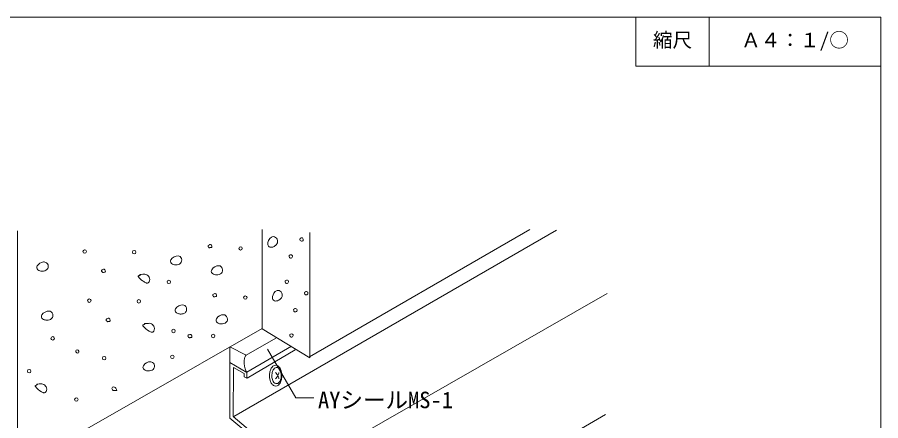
# Model space of a CAD drawing. Units: millimetres, scale not verified. Extents: x -1350 to 1350, y -943 to 920.
# Drawn here: x -413 to 1350, y 96 to 920 of the extents above; entities that cross this region are included whole.
import ezdxf
from ezdxf.enums import TextEntityAlignment as Align

# ---------------------------------------------------------------- set-up
doc = ezdxf.new("R2010")
doc.units = ezdxf.units.MM
doc.header["$LTSCALE"] = 10
for name, color, linetype, lineweight in [('D-0', 7, 'Continuous', 18), ('E-E', 7, 'Continuous', 18), ('F-F', 7, 'Continuous', 9)]:
    doc.layers.add(name, color=color, linetype=linetype, lineweight=lineweight)
doc.styles.add('ＭＳ ゴシック', font='')
doc.styles.get('ＭＳ ゴシック').set_extended_font_data('MS Gothic')

msp = doc.modelspace()

# ---------------------------------------------------------------- linework, layer by layer
at = {"layer": 'D-0'}
for p, q in [((29.68, 104.46), (688.08, 485.06)), ((184.08, 225.86), (633.68, 486.26)), ((159.88, -6.54), (791.88, 355.86)), ((54.48, 229.46), (115.08, 264.46)), ((55.88, 195.06), (147.48, 247.66)), ((21.28, 246.46), (21.28, 100.66)), ((21.28, 246.46), (54.48, 229.86)), ((57.08, 182.66), (154.68, 240.26)), ((56.28, 194.06), (21.28, 214.26)), ((28.88, 204.06), (28.28, 104.86)), ((56.28, 193.86), (56.28, 182.46)), ((161.68, -254.94), (788.48, 108.26)), ((21.68, 100.86), (155.88, -10.94)), ((28.08, 104.46), (161.08, -6.94))]:
    msp.add_line(p, q, dxfattribs=at)
for points in [[(87.48, 284.26), (-412.12, -2.34), (-412.12, 483.66)], [(184.48, 479.86), (184.88, 224.26), (87.48, 283.66), (87.48, 486.26)], [(28.88, 204.66), (50.88, 192.06), (50.88, 185.26), (56.28, 182.26)]]:
    msp.add_lwpolyline(points, dxfattribs=at)
for centre, radius, start, end in [((115.72, 457.02), 16.74, 125.09847, 186.0583), ((110.33, 463.53), 8.34, 93.08614, 120.47915), ((109.03, 462.1), 9.79, 327.17232, 85.04107), ((168.23, 466.01), 3.81, 131.84936, 214.4651), ((168.02, 466.18), 3.74, 218.36402, 303.45543), ((167.75, 465.73), 3.74, 38.36402, 123.45543), ((167.41, 465.91), 3.91, 313.05579, 33.25866), ((-274.91, 441.05), 3.81, 93.10801, 176.89199), ((-274.94, 441.44), 3.79, 182.74414, 267.25586), ((-275.25, 441.13), 3.73, 1.95125, 88.04875), ((-275.25, 441.38), 3.73, 271.95125, 358.04875), ((-173.81, 439.73), 3.72, 91.68287, 175.04398), ((-173.91, 439.86), 3.6, 3.17232, 90.10083), ((-17.83, 452.3), 5.35, 173.14146, 197.88149), ((-21.13, 452.6), 2.04, 108.61041, 170.66052), ((-22.58, 449.91), 0.821, 21.99841, 114.39877), ((-17.27, 452.33), 5.02, 204.96372, 221.98883), ((-67.9, 567.78), 122.28, 292.15746, 293.50985), ((-20.35, 449.66), 0.945, 226.46294, 270.53419), ((-20.48, 450.69), 1.98, 274.19384, 313.55672), ((-18.28, 453.75), 2.09, 48.72456, 113.8607), ((-17.39, 442.54), 6.93, 82.4688, 104.46766), ((-20.83, 451.19), 5.7, 21.24493, 46.39149), ((-16.39, 451.08), 1.67, 266.77284, 301.2997), ((-22.46, 450.93), 7.33, 0.38496, 18.53968), ((-17.12, 450.83), 1.98, 323.69172, 4.18831), ((43.59, 447.33), 3.72, 91.68287, 175.04398), ((43.61, 447.78), 3.73, 181.95125, 268.04875), ((43.3, 447.47), 3.59, 2.91793, 87.08207), ((43.28, 447.65), 3.6, 273.17232, 0.10083), ((104.96, 455.92), 5.92, 186.49763, 250.87877), ((105.57, 459.11), 9.13, 253.8154, 281.45644), ((104.19, 465.17), 15.35, 281.98425, 305.37993), ((103.28, 466.73), 17.16, 304.85211, 324.59697), ((-173.79, 440.18), 3.73, 181.95125, 268.04875), ((-174.05, 440.18), 3.73, 271.95125, 358.04875), ((-93.76, 421.2), 6.1, 147.7186, 178.33756), ((-84.61, 415.89), 16.67, 87.82764, 149.10268), ((-84.94, 424.37), 8.24, 54.21343, 83.31422), ((-86.69, 423.81), 9.78, 289.16268, 47.78987), ((145.76, 431.25), 3.62, 129.05838, 217.25607), ((145.69, 431.31), 3.6, 218.76464, 307.54982), ((145.67, 431.13), 3.65, 39.54759, 126.76686), ((145.27, 431.3), 3.87, 312.52268, 33.79177), ((-366.15, 408.91), 6.47, 152.98171, 229.46989), ((-357.1, 402.7), 17.42, 96.85724, 148.29442), ((-358.34, 410.6), 9.43, 56.38473, 95.09829), ((-358.21, 411.12), 9.14, 297.31252, 340.82464), ((-359.12, 410.63), 9.86, 345.24704, 52.55124), ((-93.25, 421.72), 6.62, 182.98597, 230.71804), ((-89.06, 428.01), 14.16, 233.73899, 268.96827), ((-88.46, 430.95), 17.11, 267.1289, 286.9279), ((-1.21, 395.69), 16.67, 87.82764, 149.10268), ((-1.54, 404.17), 8.24, 54.21343, 83.31422), ((-3.29, 403.61), 9.78, 289.16268, 47.78987), ((-362.07, 415.14), 13.89, 233.37201, 268.99017), ((-361.62, 422.1), 20.85, 268.0769, 276.4441), ((-360.6, 415.01), 13.7, 275.53191, 298.70417), ((-235.46, 401.84), 5.11, 173.7146, 198.0246), ((-238.53, 402.11), 2.02, 109.76437, 171.88831), ((-240.05, 399.39), 0.906, 23.70924, 107.40286), ((-217.76, 352.33), 55.97, 109.5847, 112.54719), ((-234.5, 402.05), 5.25, 205.96289, 222.66728), ((-237.6, 399.3), 1.1, 226.69837, 268.0619), ((-237.67, 400.41), 2.21, 270.79187, 307.63348), ((-235.63, 403.09), 2.15, 49.73021, 114.29114), ((-234.57, 391.38), 7.49, 83.50106, 103.54185), ((-237.76, 401.04), 5.1, 18.42948, 46.3702), ((-233.65, 400.03), 1.22, 266.66112, 306.73736), ((-236.34, 400.86), 3.87, 332.25065, 27.74935), ((-164.94, 390.88), 0.818, 134.85284, 182.82464), ((-163.34, 391.12), 2.43, 186.64663, 223.1141), ((-164.2, 389.91), 2.03, 102.54434, 130.58576), ((-139.95, 407.4), 30.92, 215.49124, 232.56672), ((-167.47, 405.78), 14.17, 281.54148, 291.94246), ((-164.76, 467.38), 72.96, 271.75849, 276.67371), ((-166.16, 391.32), 4.8, 31.80911, 40.69856), ((-162.68, 393.29), 0.825, 307.42381, 43.20439), ((-153.67, 371.99), 23.07, 85.59902, 96.49374), ((-152.52, 386.56), 8.46, 57.0145, 85.77043), ((-156.48, 381.26), 15.07, 21.63702, 55.35496), ((-10.36, 401), 6.1, 147.71864, 178.3376), ((-9.85, 401.52), 6.62, 182.98595, 230.71802), ((-5.66, 407.81), 14.16, 233.73899, 268.96827), ((-5.06, 410.75), 17.11, 267.1289, 286.9279), ((-124.26, 428.22), 56.98, 232.76173, 240.03402), ((-141.65, 393.99), 18.74, 233.82265, 244.58519), ((-146.89, 383), 6.58, 244.6918, 260.44848), ((-147.4, 379.57), 3.11, 259.20639, 311.88627), ((-150.68, 384.05), 8.66, 308.28021, 18.62946), ((-102.99, 379.13), 3.73, 91.95125, 178.04875), ((-102.99, 379.38), 3.73, 181.95125, 268.04875), ((-103.25, 379.13), 3.73, 1.95125, 88.04875), ((-103.25, 379.38), 3.73, 271.95125, 358.04875), ((137.76, 379.65), 3.62, 129.05838, 217.25607), ((137.69, 379.74), 3.62, 219.05838, 307.25607), ((137.63, 379.24), 3.87, 42.52268, 123.79177), ((137.27, 379.7), 3.87, 312.52268, 33.79177), ((-8.31, 352.16), 5.29, 174.82016, 198.78247), ((-11.61, 352.36), 1.99, 107.87311, 172.09956), ((9.45, 299.89), 58.52, 108.9135, 111.73277), ((-8.59, 353.69), 1.82, 50.56855, 120.63404), ((-10.76, 351.21), 5.11, 18.81251, 49.50688), ((-9.45, 351.36), 3.83, 330.25264, 23.01443), ((125.36, 347.3), 16.78, 134.20219, 186.32289), ((120.12, 352.4), 9.48, 93.86732, 132.95693), ((118.83, 352.27), 9.61, 326.72931, 86.09192), ((177.45, 356.15), 3.47, 128.68442, 217.06555), ((177.52, 356.27), 3.6, 217.98461, 303.09075), ((177.47, 355.93), 3.65, 39.54759, 126.76686), ((177.11, 356.2), 3.78, 308.90463, 32.91481), ((-265.41, 340.73), 3.72, 91.68287, 175.04398), ((-265.39, 341.18), 3.73, 181.95125, 268.04875), ((-265.51, 340.86), 3.6, 3.17232, 90.10083), ((-265.65, 341.18), 3.73, 271.95125, 358.04875), ((-164.19, 339.53), 3.73, 91.95125, 178.04875), ((-164.19, 339.78), 3.73, 181.95125, 268.04875), ((-164.64, 339.55), 3.72, 1.68287, 85.04398), ((-164.52, 339.65), 3.6, 273.17232, 0.10083), ((-12.99, 349.69), 0.834, 12.9301, 113.13847), ((-8.72, 351.31), 3.75, 202.4525, 222.48988), ((-10.83, 349.45), 0.937, 226.25346, 270.74367), ((-10.97, 350.72), 2.21, 273.98496, 311.12954), ((-7.69, 332.98), 16.18, 86.9099, 96.48441), ((-6.83, 350.08), 0.944, 270.49795, 318.63639), ((53.01, 347.13), 3.73, 91.95125, 178.04875), ((53.01, 347.38), 3.73, 181.95127, 268.04877), ((52.75, 347.13), 3.73, 1.95125, 88.04875), ((52.75, 347.38), 3.73, 271.95123, 358.04873), ((114.88, 346.44), 6.28, 189.05499, 266.51537), ((114.33, 354.53), 14.35, 270.69218, 305.58836), ((112.86, 356.95), 17.17, 304.86188, 324.58718), ((-347.88, 302.65), 17.02, 87.72006, 148.04662), ((-348.23, 311.41), 8.31, 55.47392, 82.86897), ((-349.72, 310.39), 10.01, 345.18775, 51.74812), ((-84.41, 321.1), 5.83, 147.2131, 213.50533), ((-75.02, 315.71), 16.66, 88.12757, 149.1258), ((-81.96, 323.3), 9.11, 216.53201, 244.52307), ((-75.4, 324.59), 7.82, 53.25054, 83.25178), ((-75.73, 323.52), 9.16, 297.5254, 340.86775), ((-76.58, 322.98), 9.81, 345.4326, 53.35469), ((155.49, 321.41), 3.87, 132.52258, 213.79187), ((155.13, 321.87), 3.87, 222.52268, 303.79177), ((155.07, 321.38), 3.62, 39.05838, 127.25607), ((155, 321.46), 3.62, 309.05838, 37.25607), ((-357.41, 308.5), 5.83, 147.2131, 213.50533), ((-354.96, 310.7), 9.11, 216.53201, 244.52307), ((-352.42, 316.44), 15.39, 245.16681, 268.87113), ((-352.04, 321.69), 20.64, 268.12063, 276.46059), ((-351, 314.81), 13.69, 275.35143, 298.32881), ((-348.67, 310.92), 9.17, 297.08669, 340.3501), ((-225.63, 301.5), 5.35, 173.14146, 197.88149), ((-228.93, 301.8), 2.04, 108.61041, 170.66052), ((-230.37, 299.02), 0.909, 16.5751, 112.57115), ((-275.7, 416.98), 122.28, 292.15746, 293.50985), ((-226.08, 302.95), 2.09, 48.72456, 113.8607), ((-228.63, 300.39), 5.7, 21.24497, 46.39152), ((-230.26, 300.13), 7.33, 0.38496, 18.53968), ((-224.92, 300.03), 1.98, 323.69172, 4.18831), ((-79.42, 329.04), 15.39, 245.16681, 268.87113), ((-79.03, 333.97), 20.32, 268.05494, 276.52628), ((-78.05, 327.3), 13.59, 275.63934, 298.84358), ((-1.01, 300.9), 5.83, 147.2131, 213.50533), ((8.38, 295.51), 16.66, 88.12757, 149.1258), ((8, 304.39), 7.82, 53.25054, 83.25178), ((7.67, 303.32), 9.16, 297.5254, 340.86775), ((6.82, 302.78), 9.81, 345.4326, 53.35469), ((-225.91, 300.94), 3.95, 204.90104, 224.38085), ((-228.05, 298.96), 1.04, 228.64628, 270.60085), ((-228.18, 300.15), 2.23, 273.64459, 310.85346), ((-225.17, 293.37), 5.32, 80.5961, 106.96919), ((-224.19, 300.31), 1.7, 266.47764, 301.04393), ((-155.48, 290.47), 0.876, 134.67324, 181.10787), ((-153.99, 290.69), 2.38, 185.68096, 223.45339), ((-154.64, 289.45), 2.2, 104.66751, 131.47746), ((-120.9, 317.23), 44.79, 218.98252, 239.96727), ((-158.62, 306.28), 15.09, 283.09853, 292.93086), ((-135.27, -67), 361.7, 91.05055, 92.82897), ((-156.62, 291.15), 4.68, 31.15207, 41.50158), ((-153.23, 293.03), 0.816, 306.61676, 41.96205), ((-142.99, 286.07), 8.64, 58.79678, 82.71376), ((-146.67, 281.21), 14.71, 22.05444, 56.33841), ((-141.56, 283.74), 9.03, 310.31174, 19.3351), ((-93.59, 278.93), 3.73, 91.95125, 178.04875), ((-93.85, 278.93), 3.73, 1.95125, 88.04875), ((1.44, 303.1), 9.11, 216.53201, 244.52307), ((3.98, 308.84), 15.39, 245.16681, 268.87113), ((4.37, 313.77), 20.32, 268.05494, 276.52628), ((5.35, 307.1), 13.59, 275.63934, 298.84358), ((-339.99, 263.73), 3.73, 91.95125, 178.04875), ((-340.25, 263.73), 3.73, 1.95125, 88.04875), ((-125.43, 308.67), 35.12, 239.36772, 244.65381), ((-136.72, 284.81), 8.72, 244.57658, 258.20309), ((-137.7, 279.4), 3.23, 255.66697, 307.90252), ((-93.59, 279.18), 3.73, 181.95125, 268.04875), ((-93.85, 279.18), 3.73, 271.95125, 358.04875), ((-59.06, 268.64), 5.11, 173.7146, 198.0246), ((-62.13, 268.91), 2.02, 109.76437, 171.88831), ((-63.57, 266.22), 0.909, 16.5751, 112.57115), ((-41.36, 219.13), 55.97, 109.5847, 112.54719), ((-59.11, 268.14), 3.95, 204.90104, 224.38085), ((-61.25, 266.16), 1.04, 228.64628, 270.60085), ((-61.38, 267.35), 2.23, 273.64459, 310.85346), ((-59.16, 270.15), 1.96, 52.17325, 119.35396), ((-58.24, 253.02), 12.74, 86.02155, 97.55827), ((-60.41, 268.83), 3.77, 28.62178, 49.48449), ((-57.37, 267.03), 1.29, 270.48092, 311.228), ((-67.68, 264.7), 12.13, 23.0689, 29.28168), ((-60.68, 267.76), 4.49, 337.7688, 22.2312), ((-12.59, 268.73), 3.73, 91.95127, 178.04877), ((-12.51, 269.06), 3.81, 183.10799, 266.89198), ((-12.85, 268.73), 3.73, 1.95125, 88.04875), ((-12.9, 269.04), 3.79, 272.74414, 357.25586), ((147.4, 269.72), 3.74, 128.36402, 213.45543), ((147.1, 269.98), 3.65, 219.54759, 306.76686), ((147.13, 269.57), 3.71, 42.15178, 123.59819), ((147, 269.86), 3.62, 309.05838, 37.25607), ((-339.99, 263.98), 3.73, 181.95125, 268.04875), ((-340.25, 263.98), 3.73, 271.95125, 358.04875), ((-288.68, 237.74), 4.32, 147.55114, 193.18652), ((-290.52, 237.26), 2.41, 192.13486, 221.82561), ((-290.46, 236.66), 3.87, 344.93841, 118.74714), ((-288.52, 238.69), 4.86, 218.65529, 256.00699), ((-289.09, 236.37), 2.48, 255.69543, 343.12956), ((-95.94, 225.87), 3.79, 92.74414, 177.25586), ((-96.33, 225.85), 3.81, 3.10801, 86.89199), ((75.38, 217.23), 24.52, 148.46122, 165.87147), ((-234.99, 223.33), 3.73, 91.95125, 178.04875), ((-234.99, 223.58), 3.73, 181.95125, 268.04875), ((-235.25, 223.33), 3.73, 1.95125, 88.04875), ((-235.25, 223.58), 3.73, 271.95125, 358.04875), ((-140.68, 199.05), 17.02, 87.72005, 148.04662), ((-141.03, 207.81), 8.31, 55.47392, 82.86897), ((-142.62, 206.55), 10.26, 358.01153, 52.15566), ((-95.99, 226.18), 3.73, 181.95125, 268.04875), ((-96.25, 226.18), 3.73, 271.95125, 358.04875), ((85.5, 214.13), 35.1, 165.0065, 201.10768), ((-387.99, 196.73), 3.73, 91.95125, 178.04875), ((-387.99, 196.98), 3.73, 181.95125, 268.04875), ((-388.25, 196.73), 3.73, 1.95125, 88.04875), ((-388.25, 196.98), 3.73, 271.95125, 358.04875), ((-150.21, 204.9), 5.83, 147.2131, 213.50533), ((-147.76, 207.1), 9.11, 216.53201, 244.52307), ((-145.22, 212.84), 15.39, 245.16681, 268.87112), ((-144.84, 218.81), 21.36, 268.17716, 276.34385), ((-143.76, 211.39), 13.88, 275.30564, 298.13281), ((-141.2, 207.1), 8.89, 296.62887, 354.13332), ((98.05, 217.73), 48.12, 199.72221, 209.75196), ((136.44, 187.93), 34.08, 167.5889, 207.0074), ((128.08, 190.04), 25.46, 149.78339, 168.18201), ((118.98, 195.89), 14.66, 131.1111, 151.63782), ((127.06, 189.53), 19.84, 149.98842, 170.35236), ((114.92, 200.53), 8.5, 56.06885, 131.02852), ((119.8, 193.91), 11.36, 129.04575, 150.79548), ((116.67, 197.92), 6.28, 59.63369, 129.89359), ((95.52, 172.03), 28.93, 40.79542, 49.57068), ((110.52, 195.15), 15.43, 29.95544, 53.6423), ((101.48, 197.45), 20.48, 332.68347, 350.44663), ((113.57, 193.81), 11.41, 29.68659, 56.65748), ((99.7, 187.52), 26.61, 349.4683, 26.65819), ((92.07, 187.38), 35.38, 348.05518, 25.94736), ((133.66, 187.99), 26.61, 169.46819, 206.6583), ((90.61, 205.6), 33.96, 314.20029, 328.89231), ((103.25, 178.62), 18.78, 30.16542, 40.98513), ((101.56, 178.5), 20.31, 7.79496, 28.06088), ((106.3, 185.98), 19.84, 329.98842, 350.35236), ((101.12, 185.16), 26.06, 330.83661, 348.71367), ((-375.33, 166.65), 0.83, 133.36061, 181.13744), ((-373.82, 166.88), 2.35, 186.0295, 223.73123), ((-374.48, 165.6), 2.18, 103.66824, 130.47592), ((-340.7, 193.43), 44.79, 218.98252, 239.96727), ((-377.89, 181.5), 14.08, 281.84754, 292.15817), ((-376.4, 167.47), 4.59, 28.76335, 40.62695), ((-355.95, -157.05), 327.95, 91.08755, 92.96521), ((-373.06, 169.16), 0.852, 304.21288, 37.16724), ((-363.18, 161.94), 8.96, 57.09751, 83.55723), ((-366.97, 156.95), 15.2, 21.86835, 55.32857), ((-361.11, 159.76), 8.73, 309.81662, 19.0857), ((-216.07, 161.48), 3.33, 123.67074, 183.19916), ((-215.39, 161.26), 4, 179.46462, 268.22072), ((-216.05, 159.47), 5.14, 30.44579, 111.37972), ((-224.89, 152.96), 16.1, 14.74316, 34.48825), ((119.12, 179.64), 14.89, 208.85903, 233.09901), ((119.79, 181.7), 11.41, 209.68659, 236.65748), ((114.94, 174.72), 8.45, 235.75317, 311.3305), ((116.69, 177.59), 6.28, 239.63369, 309.89359), ((110.66, 179.92), 15.18, 310.50157, 330.55351), ((113.56, 181.6), 11.36, 309.04575, 330.79548), ((-344.81, 184.7), 35.18, 238.64675, 244.53707), ((-356.81, 159.61), 7.37, 244.88088, 259.7669), ((-357.51, 155.27), 2.98, 258.18507, 311.9519), ((-291.92, 138.86), 3.6, 93.17222, 180.10093), ((-292.25, 138.73), 3.73, 1.95125, 88.04875), ((-210.82, 206.7), 49.67, 264.57234, 271.73244), ((-291.8, 138.96), 3.72, 181.68287, 265.04398), ((-292.25, 138.98), 3.73, 271.95125, 358.04875)]:
    msp.add_arc(centre, radius, start, end, dxfattribs=at)
at = {"layer": 'E-E'}
for p, q in [((98.31, 241.88), (155.91, 142.08)), ((155.91, 142.08), (192.91, 142.08))]:
    msp.add_line(p, q, dxfattribs=at)
at = {"layer": 'F-F'}
msp.add_line((1000, 920), (1000, 820), dxfattribs=at)
for points in [[(-1350, 920), (1350, 920), (1350, -880), (-1350, -880)], [(850, 920), (850, 820), (1350, 820)]]:
    msp.add_lwpolyline(points, dxfattribs=at)

# ---------------------------------------------------------------- texts
at = {"layer": 'E-E', "style": 'ＭＳ ゴシック'}
for s, height, p in [('縮尺', 29.33, (885, 850)), ('Ａ４：１/○', 29.33, (1065, 850)), ('AYシールMS-1', 33.72, (201.27, 111.09))]:
    msp.add_text(s, height=height, dxfattribs=at).set_placement(p, align=Align.BOTTOM_LEFT)

doc.saveas('drawing.dxf')
